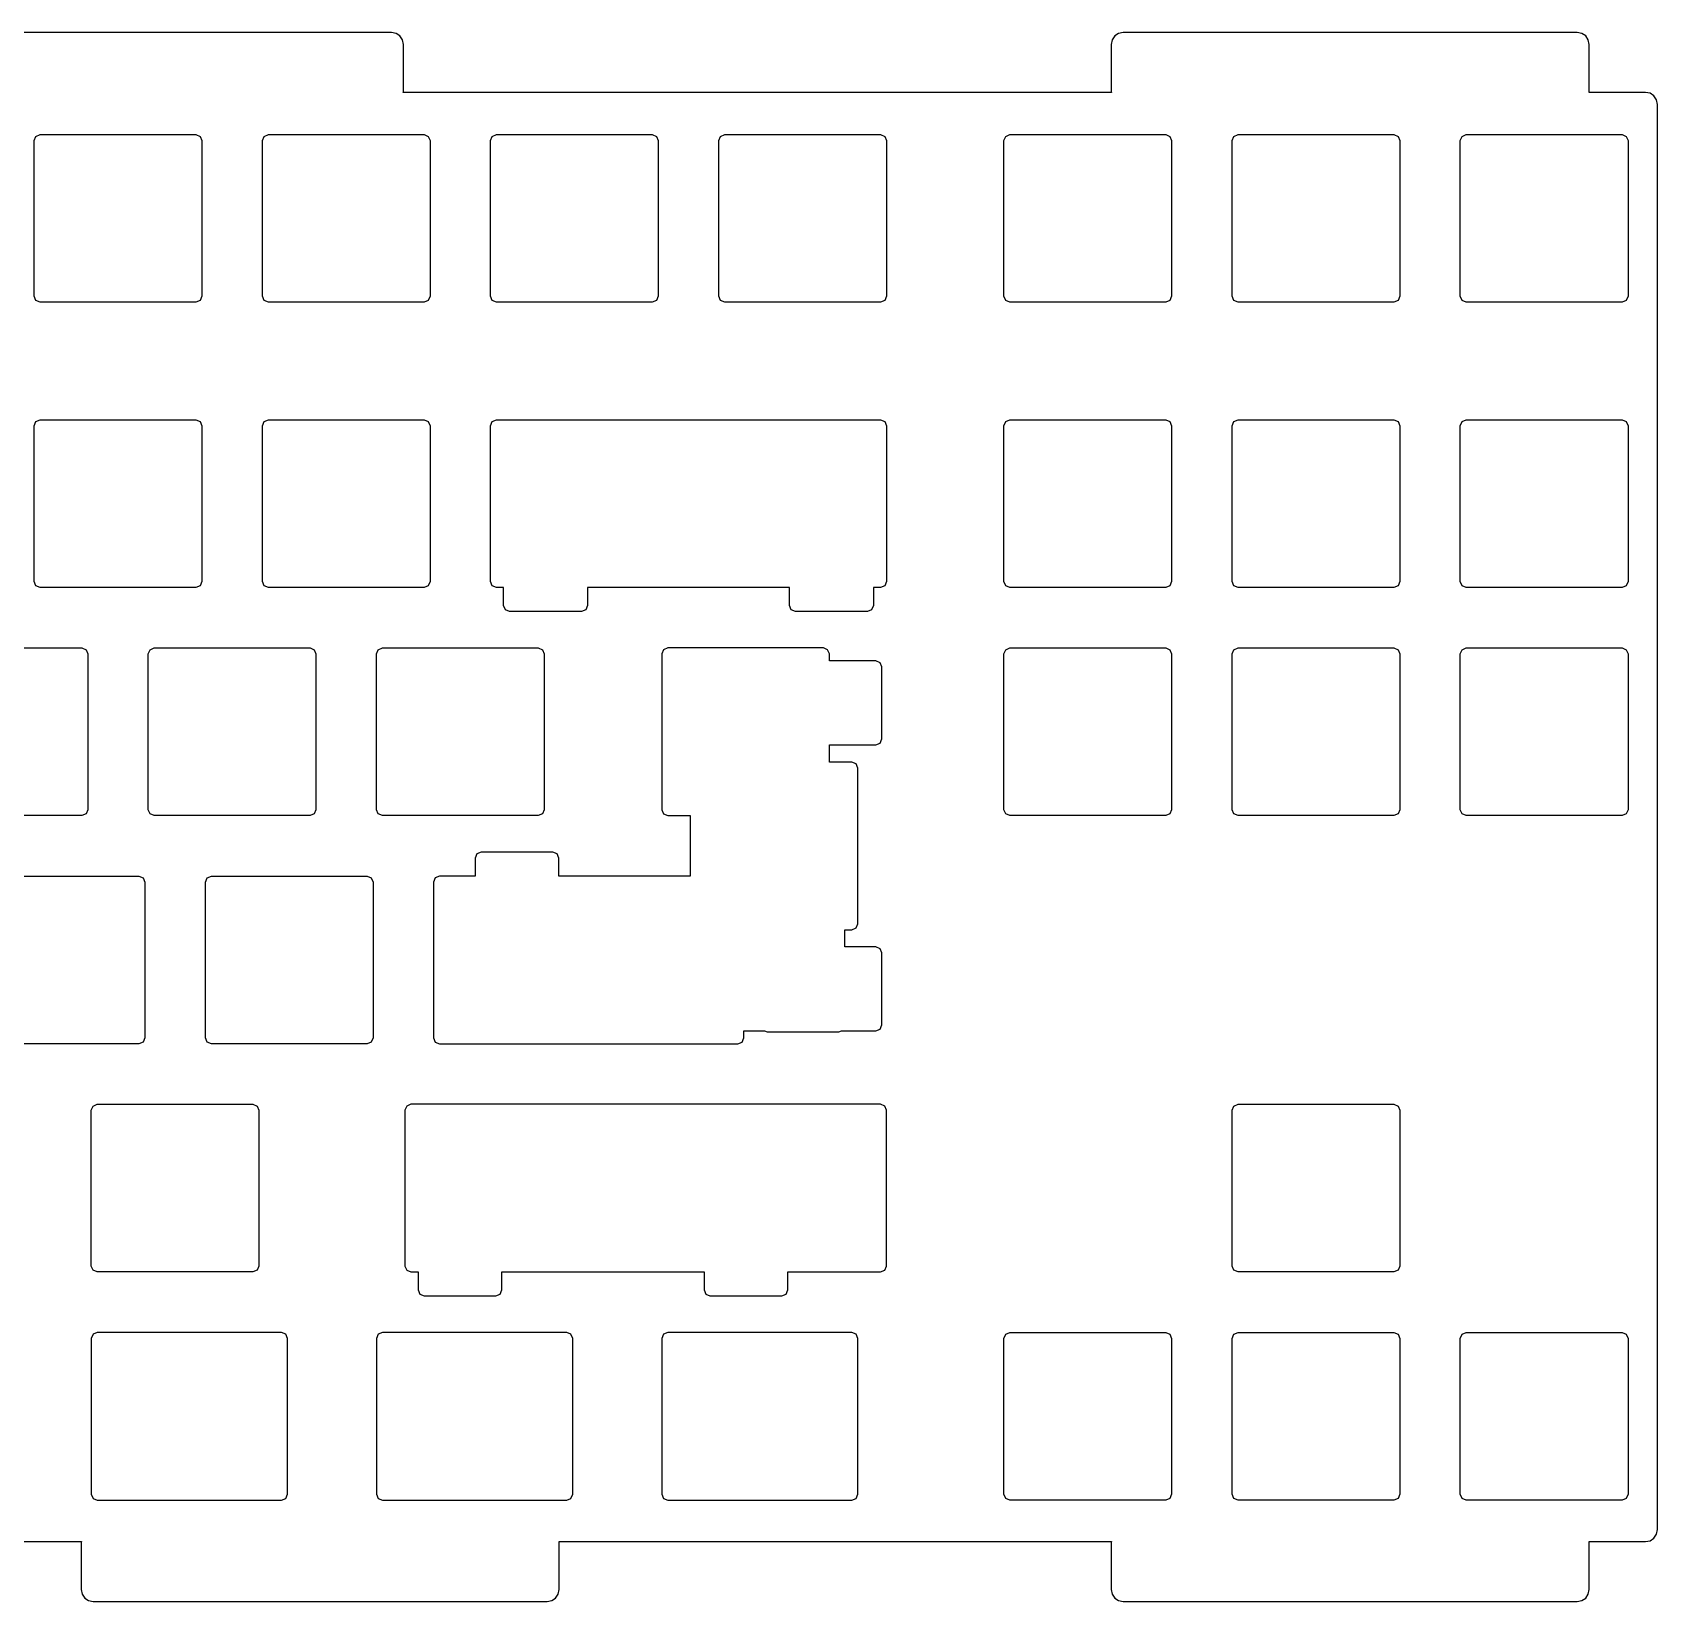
# Model space of a CAD drawing. Extents: x 8 to 355, y 2 to 133.
# Drawn here: x 219.5 to 355.1, y 2.5 to 133.5 of the extents above; entities that cross this region are included whole.
import ezdxf

# ---------------------------------------------------------------- set-up
doc = ezdxf.new("R2010")
doc.units = 0

msp = doc.modelspace()

# ---------------------------------------------------------------- linework, layer by layer
at = {"layer": 'Layer 1'}
for p, q in [((249.42492, 133.475075), (211.5249, 133.475075)), ((249.814857, 133.396741), (249.42492, 133.475075)), ((250.132616, 133.182855), (249.814857, 133.396741)), ((250.34651, 132.865094), (250.132616, 133.182855)), ((309.816925, 133.182855), (309.602864, 132.865095)), ((310.134861, 133.396741), (309.816925, 133.182855)), ((310.5249, 133.475075), (310.134861, 133.396741)), ((348.42491, 133.475075), (310.5249, 133.475075)), ((348.814869, 133.396741), (348.42491, 133.475075)), ((349.13263, 133.182855), (348.814869, 133.396741)), ((349.346516, 132.865095), (349.13263, 133.182855)), ((250.42485, 132.475136), (250.34651, 132.865094)), ((250.42485, 128.575116), (250.42485, 132.475136)), ((309.602864, 132.865095), (309.52445, 132.475136)), ((309.52445, 132.475136), (309.52445, 128.575116)), ((349.42485, 132.475136), (349.346516, 132.865095)), ((349.42485, 128.575116), (349.42485, 132.475136)), ((250.41485, 128.474864), (250.42485, 128.575116)), ((309.53475, 128.474864), (250.41485, 128.474864)), ((309.52445, 128.575116), (309.53475, 128.474864)), ((349.41455, 128.474864), (349.42485, 128.575116)), ((354.12485, 128.474864), (349.41455, 128.474864)), ((354.514809, 128.396529), (354.12485, 128.474864)), ((354.83257, 128.182643), (354.514809, 128.396529)), ((355.046456, 127.864882), (354.83257, 128.182643)), ((355.12479, 127.474925), (355.046456, 127.864882)), ((355.12479, 8.4748), (355.12479, 127.474925)), ((355.046456, 8.084841), (355.12479, 8.4748)), ((65.415165, 7.47486), (223.53468, 7.47486)), ((223.53468, 7.47486), (223.52468, 7.37516)), ((223.52468, 7.37516), (223.52468, 3.47514)), ((263.42457, 7.37516), (263.41457, 7.47486)), ((263.41457, 7.47486), (309.53475, 7.47486)), ((263.42457, 3.47514), (263.42457, 7.37516)), ((309.53475, 7.47486), (309.52445, 7.37516)), ((309.52445, 7.37516), (309.52445, 3.47514)), ((349.42485, 7.37516), (349.41455, 7.47486)), ((349.41455, 7.47486), (354.12485, 7.47486)), ((349.42485, 3.47514), (349.42485, 7.37516)), ((354.12485, 7.47486), (354.514809, 7.553194)), ((354.514809, 7.553194), (354.83257, 7.76708)), ((354.83257, 7.76708), (355.046456, 8.084841)), ((223.52468, 3.47514), (223.603014, 3.085181)), ((223.603014, 3.085181), (223.8169, 2.76742)), ((223.8169, 2.76742), (224.134661, 2.553534)), ((262.814589, 2.553534), (263.13235, 2.76742)), ((263.13235, 2.76742), (263.346236, 3.085181)), ((263.346236, 3.085181), (263.42457, 3.47514)), ((309.52445, 3.47514), (309.602864, 3.085181)), ((309.602864, 3.085181), (309.816925, 2.76742)), ((309.816925, 2.76742), (310.134861, 2.553534)), ((348.814869, 2.553534), (349.13263, 2.76742)), ((349.13263, 2.76742), (349.346516, 3.085181)), ((349.346516, 3.085181), (349.42485, 3.47514)), ((224.134661, 2.553534), (224.52462, 2.4752)), ((224.52462, 2.4752), (262.42463, 2.4752)), ((262.42463, 2.4752), (262.814589, 2.553534)), ((310.134861, 2.553534), (310.5249, 2.4752)), ((310.5249, 2.4752), (348.42491, 2.4752)), ((348.42491, 2.4752), (348.814869, 2.553534))]:
    msp.add_line(p, q, dxfattribs=at)
at = {"layer": 'Layer 2'}
for p, q in [((219.746447, 124.803553), (220.1, 124.95)), ((220.1, 124.95), (233.1, 124.95)), ((220.1, 124.95), (220.1, 124.95)), ((233.1, 124.95), (233.453553, 124.803553)), ((238.796447, 124.803553), (239.15, 124.95)), ((239.15, 124.95), (252.15, 124.95)), ((239.15, 124.95), (239.15, 124.95)), ((252.15, 124.95), (252.503553, 124.803553)), ((257.846447, 124.803553), (258.2, 124.95)), ((258.2, 124.95), (271.2, 124.95)), ((258.2, 124.95), (258.2, 124.95)), ((271.2, 124.95), (271.553553, 124.803553)), ((276.896447, 124.803553), (277.25, 124.95)), ((277.25, 124.95), (290.25, 124.95)), ((277.25, 124.95), (277.25, 124.95)), ((290.25, 124.95), (290.603553, 124.803553)), ((300.709447, 124.803553), (301.063, 124.95)), ((301.063, 124.95), (314.063, 124.95)), ((301.063, 124.95), (301.063, 124.95)), ((314.063, 124.95), (314.416553, 124.803553)), ((319.759447, 124.803553), (320.113, 124.95)), ((320.113, 124.95), (333.113, 124.95)), ((320.113, 124.95), (320.113, 124.95)), ((333.113, 124.95), (333.466553, 124.803553)), ((338.809447, 124.803553), (339.163, 124.95)), ((339.163, 124.95), (352.163, 124.95)), ((339.163, 124.95), (339.163, 124.95)), ((352.163, 124.95), (352.516553, 124.803553)), ((219.6, 124.45), (219.746447, 124.803553)), ((219.6, 111.45), (219.6, 124.45)), ((233.453553, 124.803553), (233.6, 124.45)), ((233.6, 124.45), (233.6, 111.45)), ((238.65, 124.45), (238.796447, 124.803553)), ((238.65, 111.45), (238.65, 124.45)), ((252.503553, 124.803553), (252.65, 124.45)), ((252.65, 124.45), (252.65, 111.45)), ((257.7, 124.45), (257.846447, 124.803553)), ((257.7, 111.45), (257.7, 124.45)), ((271.553553, 124.803553), (271.7, 124.45)), ((271.7, 124.45), (271.7, 111.45)), ((276.75, 124.45), (276.896447, 124.803553)), ((276.75, 111.45), (276.75, 124.45)), ((290.603553, 124.803553), (290.75, 124.45)), ((290.75, 124.45), (290.75, 111.45)), ((300.563, 124.45), (300.709447, 124.803553)), ((300.563, 111.45), (300.563, 124.45)), ((314.416553, 124.803553), (314.563, 124.45)), ((314.563, 124.45), (314.563, 111.45)), ((319.613, 124.45), (319.759447, 124.803553)), ((319.613, 111.45), (319.613, 124.45)), ((333.466553, 124.803553), (333.613, 124.45)), ((333.613, 124.45), (333.613, 111.45)), ((338.663, 124.45), (338.809447, 124.803553)), ((338.663, 111.45), (338.663, 124.45)), ((352.516553, 124.803553), (352.663, 124.45)), ((352.663, 124.45), (352.663, 111.45)), ((219.746447, 111.096447), (219.6, 111.45)), ((233.6, 111.45), (233.453553, 111.096447)), ((238.796447, 111.096447), (238.65, 111.45)), ((252.65, 111.45), (252.503553, 111.096447)), ((257.846447, 111.096447), (257.7, 111.45)), ((271.7, 111.45), (271.553553, 111.096447)), ((276.896447, 111.096447), (276.75, 111.45)), ((290.75, 111.45), (290.603553, 111.096447)), ((300.709447, 111.096447), (300.563, 111.45)), ((314.563, 111.45), (314.416553, 111.096447)), ((319.759447, 111.096447), (319.613, 111.45)), ((333.613, 111.45), (333.466553, 111.096447)), ((338.809447, 111.096447), (338.663, 111.45)), ((352.663, 111.45), (352.516553, 111.096447)), ((220.1, 110.95), (219.746447, 111.096447)), ((233.1, 110.95), (220.1, 110.95)), ((233.453553, 111.096447), (233.1, 110.95)), ((239.15, 110.95), (238.796447, 111.096447)), ((252.15, 110.95), (239.15, 110.95)), ((252.503553, 111.096447), (252.15, 110.95)), ((258.2, 110.95), (257.846447, 111.096447)), ((271.2, 110.95), (258.2, 110.95)), ((271.553553, 111.096447), (271.2, 110.95)), ((277.25, 110.95), (276.896447, 111.096447)), ((290.25, 110.95), (277.25, 110.95)), ((290.603553, 111.096447), (290.25, 110.95)), ((301.063, 110.95), (300.709447, 111.096447)), ((314.063, 110.95), (301.063, 110.95)), ((314.416553, 111.096447), (314.063, 110.95)), ((320.113, 110.95), (319.759447, 111.096447)), ((333.113, 110.95), (320.113, 110.95)), ((333.466553, 111.096447), (333.113, 110.95)), ((339.163, 110.95), (338.809447, 111.096447)), ((352.163, 110.95), (339.163, 110.95)), ((352.516553, 111.096447), (352.163, 110.95)), ((219.6, 100.637), (219.746447, 100.990553)), ((219.6, 87.637), (219.6, 100.637)), ((219.746447, 100.990553), (220.1, 101.137)), ((220.1, 101.137), (233.1, 101.137)), ((220.1, 101.137), (220.1, 101.137)), ((233.1, 101.137), (233.453553, 100.990553)), ((233.453553, 100.990553), (233.6, 100.637)), ((233.6, 100.637), (233.6, 87.637)), ((238.65, 100.637), (238.796447, 100.990553)), ((238.65, 87.637), (238.65, 100.637)), ((238.796447, 100.990553), (239.15, 101.137)), ((239.15, 101.137), (252.15, 101.137)), ((239.15, 101.137), (239.15, 101.137)), ((252.15, 101.137), (252.503553, 100.990553)), ((252.503553, 100.990553), (252.65, 100.637)), ((252.65, 100.637), (252.65, 87.637)), ((257.70003, 100.636772), (257.846293, 100.99037)), ((257.70003, 87.636532), (257.70003, 100.636772)), ((257.846293, 100.99037), (258.19974, 101.137)), ((258.19974, 101.137), (267.72474, 101.137)), ((267.72474, 101.137), (271.19998, 101.137)), ((271.19998, 101.137), (277.24974, 101.137)), ((277.24974, 101.137), (280.72498, 101.137)), ((280.72498, 101.137), (290.24998, 101.137)), ((290.24998, 101.137), (290.603763, 100.990554)), ((290.603763, 100.990554), (290.75021, 100.636772)), ((290.75021, 100.636772), (290.75021, 87.636532)), ((300.563, 100.637), (300.709447, 100.990553)), ((300.563, 87.637), (300.563, 100.637)), ((300.709447, 100.990553), (301.063, 101.137)), ((301.063, 101.137), (314.063, 101.137)), ((301.063, 101.137), (301.063, 101.137)), ((314.063, 101.137), (314.416553, 100.990553)), ((314.416553, 100.990553), (314.563, 100.637)), ((314.563, 100.637), (314.563, 87.637)), ((319.613, 100.637), (319.759447, 100.990553)), ((319.613, 87.637), (319.613, 100.637)), ((319.759447, 100.990553), (320.113, 101.137)), ((320.113, 101.137), (333.113, 101.137)), ((320.113, 101.137), (320.113, 101.137)), ((333.113, 101.137), (333.466553, 100.990553)), ((333.466553, 100.990553), (333.613, 100.637)), ((333.613, 100.637), (333.613, 87.637)), ((338.663, 100.637), (338.809447, 100.990553)), ((338.663, 87.637), (338.663, 100.637)), ((338.809447, 100.990553), (339.163, 101.137)), ((339.163, 101.137), (352.163, 101.137)), ((339.163, 101.137), (339.163, 101.137)), ((352.163, 101.137), (352.516553, 100.990553)), ((352.516553, 100.990553), (352.663, 100.637)), ((352.663, 100.637), (352.663, 87.637)), ((219.746447, 87.283447), (219.6, 87.637)), ((220.1, 87.137), (219.746447, 87.283447)), ((233.1, 87.137), (220.1, 87.137)), ((233.453553, 87.283447), (233.1, 87.137)), ((233.6, 87.637), (233.453553, 87.283447)), ((238.796447, 87.283447), (238.65, 87.637)), ((239.15, 87.137), (238.796447, 87.283447)), ((252.15, 87.137), (239.15, 87.137)), ((252.503553, 87.283447), (252.15, 87.137)), ((252.65, 87.637), (252.503553, 87.283447)), ((257.846476, 87.283268), (257.70003, 87.636532)), ((258.19974, 87.136821), (257.846476, 87.283268)), ((258.78679, 87.136821), (258.19974, 87.136821)), ((258.78679, 85.636654), (258.78679, 87.136821)), ((267.72474, 87.136821), (265.78688, 87.136821)), ((265.78688, 87.136821), (265.78688, 85.636654)), ((271.19998, 87.136821), (267.72474, 87.136821)), ((277.24974, 87.136821), (271.19998, 87.136821)), ((280.72498, 87.136821), (277.24974, 87.136821)), ((282.66285, 87.136821), (280.72498, 87.136821)), ((282.66285, 85.636654), (282.66285, 87.136821)), ((290.24998, 87.136821), (289.66294, 87.136821)), ((289.66294, 87.136821), (289.66294, 85.636654)), ((290.60358, 87.283084), (290.24998, 87.136821)), ((290.75021, 87.636532), (290.60358, 87.283084)), ((300.709447, 87.283447), (300.563, 87.637)), ((301.063, 87.137), (300.709447, 87.283447)), ((314.063, 87.137), (301.063, 87.137)), ((314.416553, 87.283447), (314.063, 87.137)), ((314.563, 87.637), (314.416553, 87.283447)), ((319.759447, 87.283447), (319.613, 87.637)), ((320.113, 87.137), (319.759447, 87.283447)), ((333.113, 87.137), (320.113, 87.137)), ((333.466553, 87.283447), (333.113, 87.137)), ((333.613, 87.637), (333.466553, 87.283447)), ((338.809447, 87.283447), (338.663, 87.637)), ((339.163, 87.137), (338.809447, 87.283447)), ((352.163, 87.137), (339.163, 87.137)), ((352.516553, 87.283447), (352.163, 87.137)), ((352.663, 87.637), (352.516553, 87.283447)), ((258.93342, 85.283206), (258.78679, 85.636654)), ((265.78688, 85.636654), (265.640434, 85.28339)), ((282.80948, 85.283206), (282.66285, 85.636654)), ((289.66294, 85.636654), (289.516494, 85.28339)), ((259.28702, 85.136943), (258.93342, 85.283206)), ((265.28717, 85.136943), (259.28702, 85.136943)), ((265.640434, 85.28339), (265.28717, 85.136943)), ((283.16308, 85.136943), (282.80948, 85.283206)), ((289.16323, 85.136943), (283.16308, 85.136943)), ((289.516494, 85.28339), (289.16323, 85.136943)), ((210.575, 82.087), (223.575, 82.087)), ((223.575, 82.087), (223.928553, 81.940553)), ((223.928553, 81.940553), (224.075, 81.587)), ((224.075, 81.587), (224.075, 68.587)), ((229.125, 81.587), (229.271447, 81.940553)), ((229.125, 68.587), (229.125, 81.587)), ((229.271447, 81.940553), (229.625, 82.087)), ((229.625, 82.087), (242.625, 82.087)), ((229.625, 82.087), (229.625, 82.087)), ((242.625, 82.087), (242.978553, 81.940553)), ((242.978553, 81.940553), (243.125, 81.587)), ((243.125, 81.587), (243.125, 68.587)), ((248.175, 81.587), (248.321447, 81.940553)), ((248.175, 68.587), (248.175, 81.587)), ((248.321447, 81.940553), (248.675, 82.087)), ((248.675, 82.087), (261.675, 82.087)), ((248.675, 82.087), (248.675, 82.087)), ((261.675, 82.087), (262.028553, 81.940553)), ((262.028553, 81.940553), (262.175, 81.587)), ((262.175, 81.587), (262.175, 68.587)), ((272.134495, 81.940504), (271.98805, 81.58724)), ((271.98805, 81.58724), (271.98805, 68.587)), ((272.48776, 82.086951), (272.134495, 81.940504)), ((285.488, 82.086951), (272.48776, 82.086951)), ((285.8416, 81.940688), (285.488, 82.086951)), ((285.98823, 81.58724), (285.8416, 81.940688)), ((285.98823, 81.000195), (285.98823, 81.58724)), ((300.563, 81.587), (300.709447, 81.940553)), ((300.563, 68.587), (300.563, 81.587)), ((300.709447, 81.940553), (301.063, 82.087)), ((301.063, 82.087), (314.063, 82.087)), ((301.063, 82.087), (301.063, 82.087)), ((314.063, 82.087), (314.416553, 81.940553)), ((314.416553, 81.940553), (314.563, 81.587)), ((314.563, 81.587), (314.563, 68.587)), ((319.613, 81.587), (319.759447, 81.940553)), ((319.613, 68.587), (319.613, 81.587)), ((319.759447, 81.940553), (320.113, 82.087)), ((320.113, 82.087), (333.113, 82.087)), ((320.113, 82.087), (320.113, 82.087)), ((333.113, 82.087), (333.466553, 81.940553)), ((333.466553, 81.940553), (333.613, 81.587)), ((333.613, 81.587), (333.613, 68.587)), ((338.663, 81.587), (338.809447, 81.940553)), ((338.663, 68.587), (338.663, 81.587)), ((338.809447, 81.940553), (339.163, 82.087)), ((339.163, 82.087), (352.163, 82.087)), ((339.163, 82.087), (339.163, 82.087)), ((352.163, 82.087), (352.516553, 81.940553)), ((352.516553, 81.940553), (352.663, 81.587)), ((352.663, 81.587), (352.663, 68.587)), ((289.86913, 81.000195), (285.98823, 81.000195)), ((290.222579, 80.853565), (289.86913, 81.000195)), ((290.36884, 80.499967), (290.222579, 80.853565)), ((290.36884, 74.499817), (290.36884, 80.499967)), ((285.98823, 72.561951), (285.98823, 74.000106)), ((285.98823, 74.000106), (289.86913, 74.000106)), ((289.86913, 74.000106), (290.222395, 74.146553)), ((290.222395, 74.146553), (290.36884, 74.499817)), ((287.86925, 72.561951), (285.98823, 72.561951)), ((288.222515, 72.415504), (287.86925, 72.561951)), ((288.36896, 72.06224), (288.222515, 72.415504)), ((288.36896, 59.062), (288.36896, 72.06224)), ((223.575, 68.087), (210.575, 68.087)), ((223.928553, 68.233447), (223.575, 68.087)), ((224.075, 68.587), (223.928553, 68.233447)), ((229.271447, 68.233447), (229.125, 68.587)), ((229.625, 68.087), (229.271447, 68.233447)), ((242.625, 68.087), (229.625, 68.087)), ((242.978553, 68.233447), (242.625, 68.087)), ((243.125, 68.587), (242.978553, 68.233447)), ((248.321447, 68.233447), (248.175, 68.587)), ((248.675, 68.087), (248.321447, 68.233447)), ((261.675, 68.087), (248.675, 68.087)), ((262.028553, 68.233447), (261.675, 68.087)), ((262.175, 68.587), (262.028553, 68.233447)), ((271.98805, 68.587), (272.134311, 68.233402)), ((272.134311, 68.233402), (272.48776, 68.086772)), ((272.48776, 68.086772), (274.36878, 68.086772)), ((274.36878, 68.086772), (274.36878, 63.036951)), ((300.709447, 68.233447), (300.563, 68.587)), ((301.063, 68.087), (300.709447, 68.233447)), ((314.063, 68.087), (301.063, 68.087)), ((314.416553, 68.233447), (314.063, 68.087)), ((314.563, 68.587), (314.416553, 68.233447)), ((319.759447, 68.233447), (319.613, 68.587)), ((320.113, 68.087), (319.759447, 68.233447)), ((333.113, 68.087), (320.113, 68.087)), ((333.466553, 68.233447), (333.113, 68.087)), ((333.613, 68.587), (333.466553, 68.233447)), ((338.809447, 68.233447), (338.663, 68.587)), ((339.163, 68.087), (338.809447, 68.233447)), ((352.163, 68.087), (339.163, 68.087)), ((352.516553, 68.233447), (352.163, 68.087)), ((352.663, 68.587), (352.516553, 68.233447)), ((256.5525, 64.890386), (256.40605, 64.537118)), ((256.40605, 64.537118), (256.40605, 63.036951)), ((256.90577, 65.036829), (256.5525, 64.890386)), ((262.90592, 65.036829), (256.90577, 65.036829)), ((263.259515, 64.890562), (262.90592, 65.036829)), ((263.40614, 64.537118), (263.259515, 64.890562)), ((263.40614, 63.036951), (263.40614, 64.537118)), ((215.338, 63.037), (228.338, 63.037)), ((228.338, 63.037), (228.691553, 62.890553)), ((228.691553, 62.890553), (228.838, 62.537)), ((228.838, 62.537), (228.838, 49.537)), ((233.888, 62.537), (234.034447, 62.890553)), ((233.888, 49.537), (233.888, 62.537)), ((234.034447, 62.890553), (234.388, 63.037)), ((234.388, 63.037), (247.388, 63.037)), ((234.388, 63.037), (234.388, 63.037)), ((247.388, 63.037), (247.741553, 62.890553)), ((247.741553, 62.890553), (247.888, 62.537)), ((247.888, 62.537), (247.888, 49.537)), ((253.084495, 62.890504), (252.93805, 62.53724)), ((252.93805, 62.53724), (252.93805, 49.537)), ((253.43776, 63.036951), (253.084495, 62.890504)), ((256.40605, 63.036951), (253.43776, 63.036951)), ((265.34401, 63.036951), (263.40614, 63.036951)), ((266.438, 63.036951), (265.34401, 63.036951)), ((274.36878, 63.036951), (266.438, 63.036951)), ((287.28221, 57.124133), (287.28221, 58.561772)), ((287.28221, 58.561772), (287.86925, 58.561772)), ((287.86925, 58.561772), (288.222699, 58.708402)), ((288.222699, 58.708402), (288.36896, 59.062)), ((289.86913, 57.124133), (287.28221, 57.124133)), ((290.222579, 56.977503), (289.86913, 57.124133)), ((290.36884, 56.623905), (290.222579, 56.977503)), ((290.36884, 50.623755), (290.36884, 56.623905)), ((289.86913, 50.124044), (290.222395, 50.270491)), ((290.222395, 50.270491), (290.36884, 50.623755)), ((228.338, 49.037), (215.338, 49.037)), ((228.691553, 49.183447), (228.338, 49.037)), ((228.838, 49.537), (228.691553, 49.183447)), ((234.034447, 49.183447), (233.888, 49.537)), ((234.388, 49.037), (234.034447, 49.183447)), ((247.388, 49.037), (234.388, 49.037)), ((247.741553, 49.183447), (247.388, 49.037)), ((247.888, 49.537), (247.741553, 49.183447)), ((252.93805, 49.537), (253.084311, 49.183402)), ((253.084311, 49.183402), (253.43776, 49.036772)), ((253.43776, 49.036772), (265.34401, 49.036772)), ((265.34401, 49.036772), (266.438, 49.036772)), ((266.438, 49.036772), (278.34425, 49.036772)), ((278.34425, 49.036772), (278.697699, 49.183402)), ((278.697699, 49.183402), (278.84396, 49.537)), ((278.84396, 49.537), (278.84396, 50.124044)), ((278.84396, 50.124044), (280.57202, 50.124044)), ((280.57202, 50.124044), (280.78183, 50.037224)), ((280.78183, 50.037224), (286.78198, 50.037224)), ((286.78198, 50.037224), (286.99178, 50.124044)), ((286.99178, 50.124044), (289.86913, 50.124044)), ((224.363, 43.487), (224.509447, 43.840553)), ((224.363, 30.487), (224.363, 43.487)), ((224.509447, 43.840553), (224.863, 43.987)), ((224.863, 43.987), (237.863, 43.987)), ((224.863, 43.987), (224.863, 43.987)), ((237.863, 43.987), (238.216553, 43.840553)), ((238.216553, 43.840553), (238.363, 43.487)), ((238.363, 43.487), (238.363, 30.487)), ((250.702397, 43.840684), (250.55577, 43.48724)), ((250.55577, 43.48724), (250.55577, 30.487)), ((251.05599, 43.986951), (250.702397, 43.840684)), ((260.58099, 43.986951), (251.05599, 43.986951)), ((264.05623, 43.986951), (260.58099, 43.986951)), ((272.59886, 43.986951), (264.05623, 43.986951)), ((273.58123, 43.986951), (272.59886, 43.986951)), ((277.24974, 43.986951), (273.58123, 43.986951)), ((278.65276, 43.986951), (277.24974, 43.986951)), ((290.24998, 43.986951), (278.65276, 43.986951)), ((290.60358, 43.840688), (290.24998, 43.986951)), ((290.75021, 43.48724), (290.60358, 43.840688)), ((290.75021, 30.487), (290.75021, 43.48724)), ((319.613, 43.487), (319.759447, 43.840553)), ((319.613, 30.487), (319.613, 43.487)), ((319.759447, 43.840553), (320.113, 43.987)), ((320.113, 43.987), (333.113, 43.987)), ((320.113, 43.987), (320.113, 43.987)), ((333.113, 43.987), (333.466553, 43.840553)), ((333.466553, 43.840553), (333.613, 43.487)), ((333.613, 43.487), (333.613, 30.487)), ((224.509447, 30.133447), (224.363, 30.487)), ((224.863, 29.987), (224.509447, 30.133447)), ((237.863, 29.987), (224.863, 29.987)), ((238.216553, 30.133447), (237.863, 29.987)), ((238.363, 30.487), (238.216553, 30.133447)), ((250.55577, 30.487), (250.702213, 30.13322)), ((250.702213, 30.13322), (251.05599, 29.98677)), ((251.05599, 29.98677), (251.64304, 29.98677)), ((251.64304, 29.98677), (251.64304, 28.48712)), ((258.64313, 28.48712), (258.64313, 29.98677)), ((258.64313, 29.98677), (260.58099, 29.98677)), ((260.58099, 29.98677), (264.05623, 29.98677)), ((264.05623, 29.98677), (272.59886, 29.98677)), ((272.59886, 29.98677), (273.58123, 29.98677)), ((273.58123, 29.98677), (275.5191, 29.98677)), ((275.5191, 29.98677), (275.5191, 28.48712)), ((282.51919, 28.48712), (282.51919, 29.98677)), ((282.51919, 29.98677), (290.24998, 29.98677)), ((290.24998, 29.98677), (290.603763, 30.133217)), ((290.603763, 30.133217), (290.75021, 30.487)), ((319.759447, 30.133447), (319.613, 30.487)), ((320.113, 29.987), (319.759447, 30.133447)), ((333.113, 29.987), (320.113, 29.987)), ((333.466553, 30.133447), (333.113, 29.987)), ((333.613, 30.487), (333.466553, 30.133447)), ((251.64304, 28.48712), (251.789303, 28.13352)), ((251.789303, 28.13352), (252.14275, 27.98689)), ((252.14275, 27.98689), (258.1429, 27.98689)), ((258.1429, 27.98689), (258.496683, 28.133337)), ((258.496683, 28.133337), (258.64313, 28.48712)), ((275.5191, 28.48712), (275.665363, 28.13352)), ((275.665363, 28.13352), (276.01881, 27.98689)), ((276.01881, 27.98689), (282.01896, 27.98689)), ((282.01896, 27.98689), (282.372743, 28.133337)), ((282.372743, 28.133337), (282.51919, 28.48712)), ((224.509497, 24.790503), (224.36305, 24.43724)), ((224.36305, 24.43724), (224.36305, 11.437)), ((224.86276, 24.93695), (224.509497, 24.790503)), ((227.24401, 24.93695), (224.86276, 24.93695)), ((237.863, 24.93695), (227.24401, 24.93695)), ((240.24425, 24.93695), (237.863, 24.93695)), ((240.597513, 24.790503), (240.24425, 24.93695)), ((240.74396, 24.43724), (240.597513, 24.790503)), ((240.74396, 11.437), (240.74396, 24.43724)), ((248.321477, 24.790503), (248.17503, 24.43724)), ((248.17503, 24.43724), (248.17503, 11.437)), ((248.67474, 24.93695), (248.321477, 24.790503)), ((251.05599, 24.93695), (248.67474, 24.93695)), ((261.67498, 24.93695), (251.05599, 24.93695)), ((264.05623, 24.93695), (261.67498, 24.93695)), ((264.409493, 24.790503), (264.05623, 24.93695)), ((264.55594, 24.43724), (264.409493, 24.790503)), ((264.55594, 11.437), (264.55594, 24.43724)), ((272.134497, 24.790503), (271.98805, 24.43724)), ((271.98805, 24.43724), (271.98805, 11.437)), ((272.48776, 24.93695), (272.134497, 24.790503)), ((274.86901, 24.93695), (272.48776, 24.93695)), ((285.488, 24.93695), (274.86901, 24.93695)), ((287.86925, 24.93695), (285.488, 24.93695)), ((288.222513, 24.790503), (287.86925, 24.93695)), ((288.36896, 24.43724), (288.222513, 24.790503)), ((288.36896, 11.437), (288.36896, 24.43724)), ((300.563, 24.437), (300.709447, 24.790553)), ((300.563, 11.437), (300.563, 24.437)), ((300.709447, 24.790553), (301.063, 24.937)), ((301.063, 24.937), (314.063, 24.937)), ((301.063, 24.937), (301.063, 24.937)), ((314.063, 24.937), (314.416553, 24.790553)), ((314.416553, 24.790553), (314.563, 24.437)), ((314.563, 24.437), (314.563, 11.437)), ((319.613, 24.437), (319.759447, 24.790553)), ((319.613, 11.437), (319.613, 24.437)), ((319.759447, 24.790553), (320.113, 24.937)), ((320.113, 24.937), (333.113, 24.937)), ((320.113, 24.937), (320.113, 24.937)), ((333.113, 24.937), (333.466553, 24.790553)), ((333.466553, 24.790553), (333.613, 24.437)), ((333.613, 24.437), (333.613, 11.437)), ((338.663, 24.437), (338.809447, 24.790553)), ((338.663, 11.437), (338.663, 24.437)), ((338.809447, 24.790553), (339.163, 24.937)), ((339.163, 24.937), (352.163, 24.937)), ((339.163, 24.937), (339.163, 24.937)), ((352.163, 24.937), (352.516553, 24.790553)), ((352.516553, 24.790553), (352.663, 24.437)), ((352.663, 24.437), (352.663, 11.437)), ((224.36305, 11.437), (224.509313, 11.0834)), ((224.509313, 11.0834), (224.86276, 10.93677)), ((224.86276, 10.93677), (227.24401, 10.93677)), ((227.24401, 10.93677), (237.863, 10.93677)), ((237.863, 10.93677), (240.24425, 10.93677)), ((240.24425, 10.93677), (240.597697, 11.0834)), ((240.597697, 11.0834), (240.74396, 11.437)), ((248.17503, 11.437), (248.321293, 11.0834)), ((248.321293, 11.0834), (248.67474, 10.93677)), ((248.67474, 10.93677), (251.05599, 10.93677)), ((251.05599, 10.93677), (261.67498, 10.93677)), ((261.67498, 10.93677), (264.05623, 10.93677)), ((264.05623, 10.93677), (264.409677, 11.0834)), ((264.409677, 11.0834), (264.55594, 11.437)), ((271.98805, 11.437), (272.134313, 11.0834)), ((272.134313, 11.0834), (272.48776, 10.93677)), ((272.48776, 10.93677), (274.86901, 10.93677)), ((274.86901, 10.93677), (285.488, 10.93677)), ((285.488, 10.93677), (287.86925, 10.93677)), ((287.86925, 10.93677), (288.222697, 11.0834)), ((288.222697, 11.0834), (288.36896, 11.437)), ((300.709447, 11.083447), (300.563, 11.437)), ((301.063, 10.937), (300.709447, 11.083447)), ((314.063, 10.937), (301.063, 10.937)), ((314.416553, 11.083447), (314.063, 10.937)), ((314.563, 11.437), (314.416553, 11.083447)), ((319.759447, 11.083447), (319.613, 11.437)), ((320.113, 10.937), (319.759447, 11.083447)), ((333.113, 10.937), (320.113, 10.937)), ((333.466553, 11.083447), (333.113, 10.937)), ((333.613, 11.437), (333.466553, 11.083447)), ((338.809447, 11.083447), (338.663, 11.437)), ((339.163, 10.937), (338.809447, 11.083447)), ((352.163, 10.937), (339.163, 10.937)), ((352.516553, 11.083447), (352.163, 10.937)), ((352.663, 11.437), (352.516553, 11.083447))]:
    msp.add_line(p, q, dxfattribs=at)

doc.saveas('drawing.dxf')
